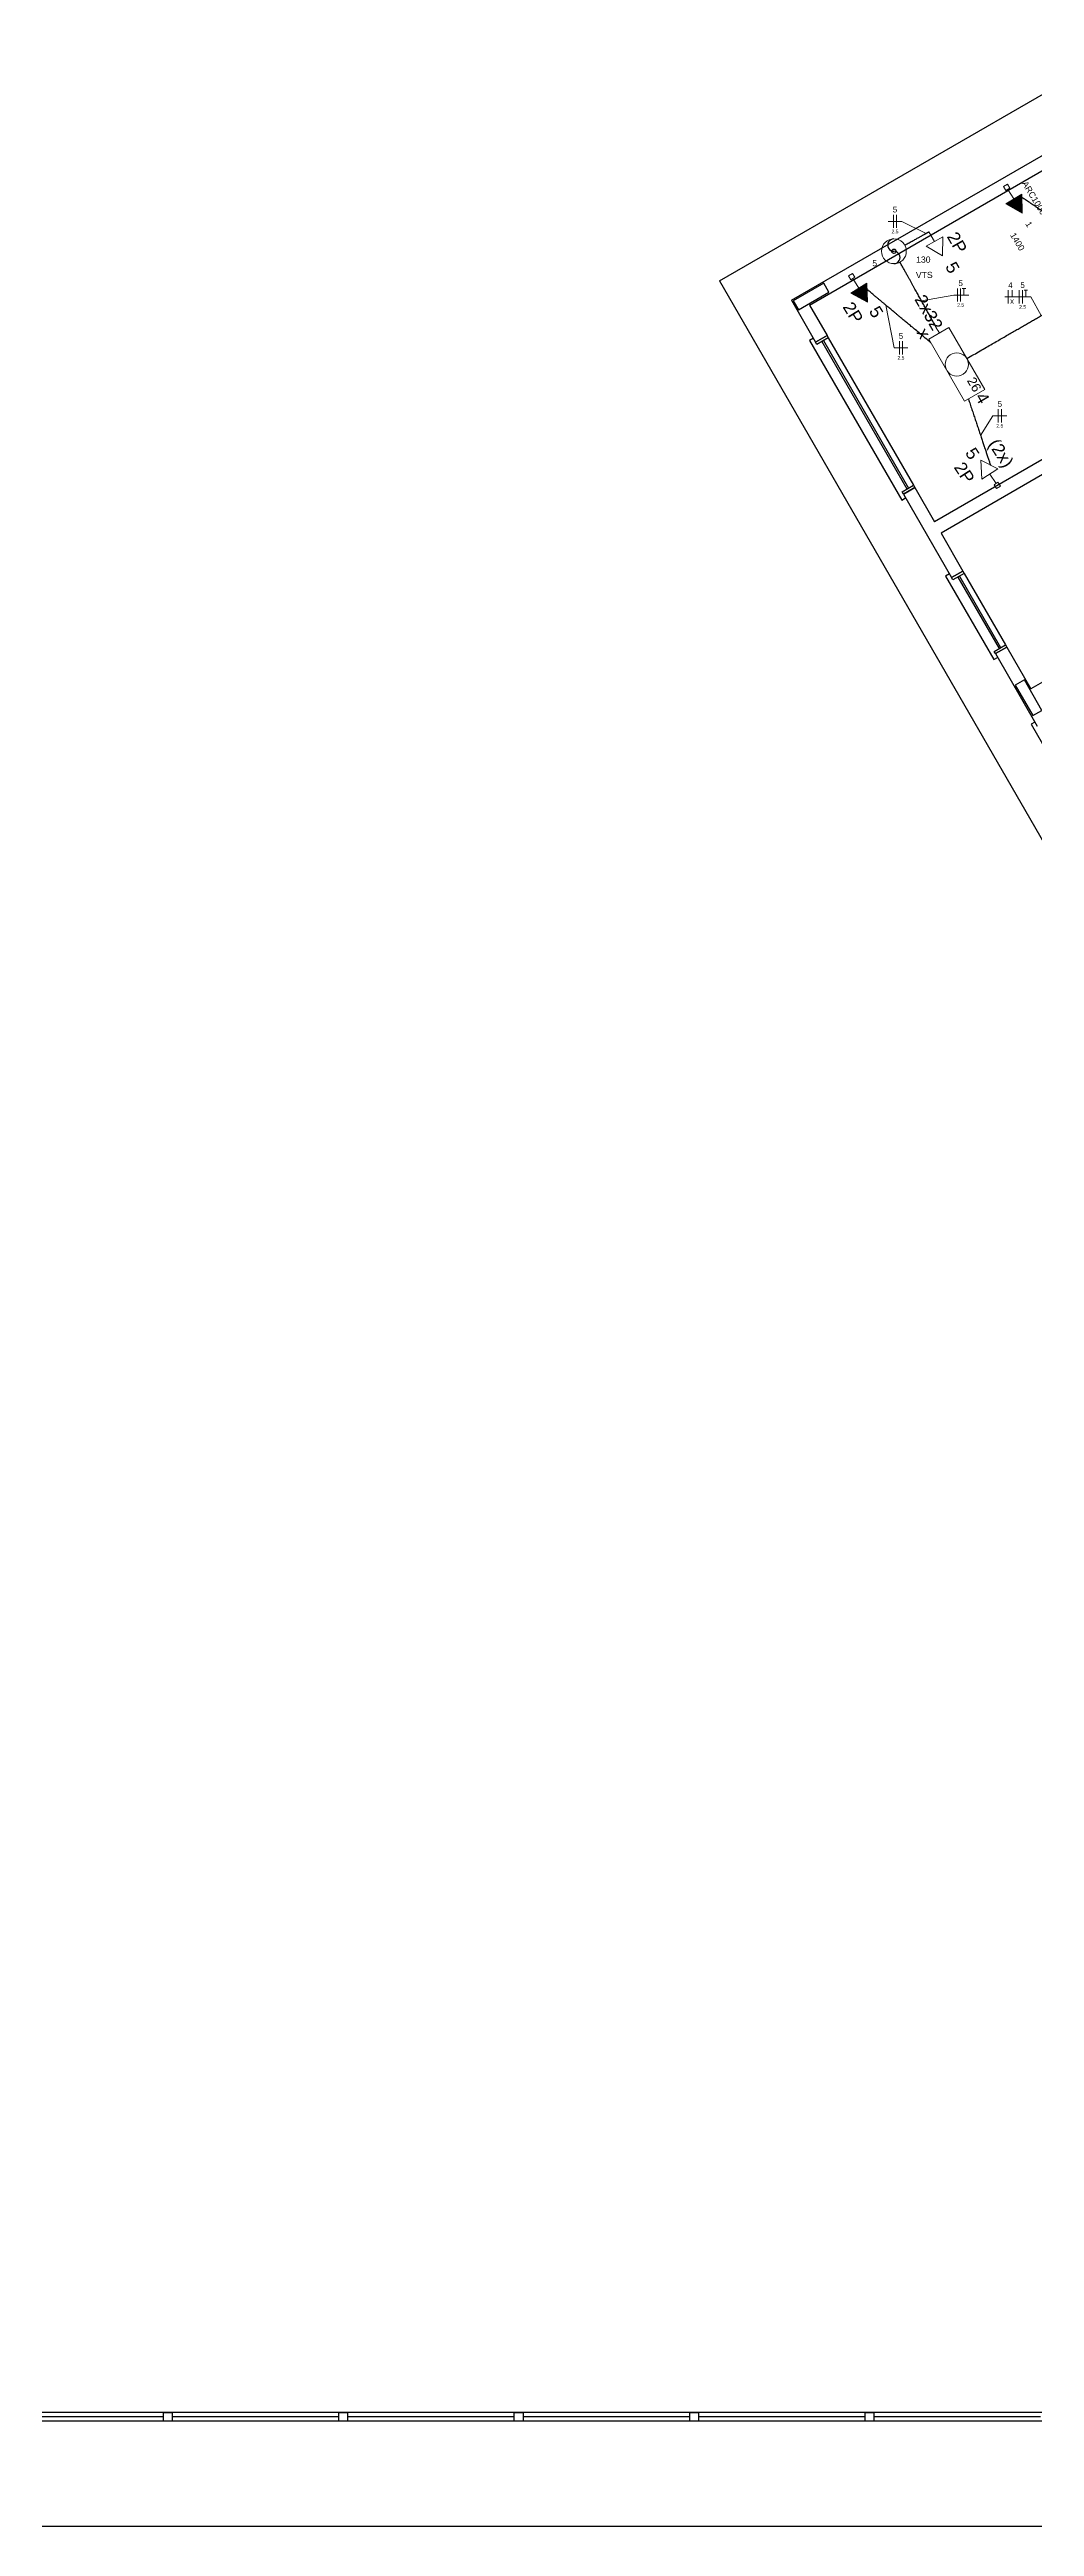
# Model space of a CAD drawing. Extents: x 175 to 700, y 53 to 250.
# Drawn here: x 344 to 355.23, y 171.11 to 199.34 of the extents above; entities that cross this region are included whole.
import ezdxf

# ---------------------------------------------------------------- set-up
doc = ezdxf.new("R2010")
doc.units = 0
doc.header["$LTSCALE"] = 2
doc.layers.get('0').update_dxf_attribs({"linetype": 'CONTINUOUS'})
for name, color, linetype in [('A-PARED', 5, 'CONTINUOUS'), ('A-PAREDE', 5, 'CONTINUOUS'), ('A-PISOS', 2, 'CONTINUOUS'), ('A-PISOS-NIVEL', 1, 'CONTINUOUS'), ('AR-PIS', 1, 'CONTINUOUS'), ('ARQ-ESQ-VISTA1', 2, 'CONTINUOUS'), ('PORTAL_VTA_PROX', 1, 'CONTINUOUS')]:
    doc.layers.add(name, color=color, linetype=linetype)
for name, color, linetype, lineweight in [('EL-Condutos', 4, 'CONTINUOUS', 30), ('EL-Fios', 9, 'CONTINUOUS', 20), ('EL-Pontos', 9, 'CONTINUOUS', 20), ('EL-Textos fios', 7, 'CONTINUOUS', 20), ('EL-Textos pontos', 5, 'CONTINUOUS', 20), ('P-SIMBOL', 5, 'CONTINUOUS', 20)]:
    doc.layers.add(name, color=color, linetype=linetype, lineweight=lineweight)
doc.styles.add('Arial', font='arial.ttf')

msp = doc.modelspace()

# ---------------------------------------------------------------- hatches: boundary and pattern name
at = {"layer": 'P-SIMBOL', "linetype": 'Continuous'}
for points in [[(354.9002204266922, 197.5767100361878), (355.0899704266922, 197.4724100361878), (355.0853704266922, 197.6889100361878)], [(353.1331704266921, 196.5601100361878), (353.3237704266921, 196.4574600361878), (353.3173704266922, 196.6738600361878)]]:
    msp.add_hatch(color=256, dxfattribs=at).paths.add_polyline_path(points)

# ---------------------------------------------------------------- linework, layer by layer
at = {"color": 251}
for points in [[(345.3978353997717, 172.3099380651088), (345.2978353997715, 172.3099380651088), (345.2978353997715, 172.4099380651089), (345.3978353997717, 172.4099380651089)], [(347.3978353997718, 172.3099380651092), (347.2978353997717, 172.3099380651092), (347.2978353997717, 172.4099380651092), (347.3978353997718, 172.4099380651092)], [(349.3978353997719, 172.3099380651096), (349.2978353997718, 172.3099380651096), (349.2978353997718, 172.4099380651096), (349.3978353997719, 172.4099380651096)], [(351.397835399772, 172.30993806511), (351.2978353997719, 172.30993806511), (351.2978353997719, 172.40993806511), (351.397835399772, 172.40993806511)], [(353.3978353997721, 172.3099380651096), (353.297835399772, 172.3099380651096), (353.297835399772, 172.4099380651096), (353.3978353997721, 172.4099380651096)]]:
    msp.add_lwpolyline(points, close=True, dxfattribs=at)
for centre, start, end in [((353.6264204266921, 197.1071600361878), 89.98080000000117, 270), ((353.6264204266921, 196.9661600361877), 269.9809999999999, 90.00020000000058)]:
    msp.add_arc(centre, 0.070625, start, end)
at = {"layer": 'A-PARED', "color": 251}
for p, q in [((352.4585750109767, 196.4782014350068), (356.5721956789513, 198.8532014350075)), ((352.6634788215443, 196.4232976244392), (356.5172918683844, 198.6482976244403)), ((352.4585750109767, 196.4782014350068), (352.7335750109759, 196.0018874629249)), ((352.6634788215443, 196.4232976244392), (352.8634788215434, 196.0768874629248)), ((356.513349952141, 195.3551252236547), (354.088478821545, 193.955125223654)), ((356.4584461415734, 195.150221413087), (354.163478821545, 193.8252214130864)), ((353.7335750109764, 194.2698366553564), (354.2835750109772, 193.3172087111934, -0.8482481057770244)), ((353.8642014974704, 194.3435849439365, 1.889666876327434), (354.088478821545, 193.955125223654)), ((354.163478821545, 193.8252214130864), (354.4134788215449, 193.3922087111941)), ((356.6174207377895, 192.874869335329), (355.1884788215455, 192.0498693353285)), ((354.9134788215455, 192.5261833074094, -0.8482481057770244), (355.1884788215455, 192.0498693353285)), ((354.7835750109779, 192.4511833074093, -0.8482481057770173), (355.2598250109779, 191.6262941103053))]:
    msp.add_line(p, q, dxfattribs=at)
at = {"layer": 'A-PAREDE', "color": 251}
for p, q in [((352.8634796331684, 196.0768879315168), (352.733575822601, 196.0018879315169)), ((352.7335758226011, 196.0018879315169), (352.8634796331686, 196.076887931517)), ((352.8634796331688, 196.076887931517), (352.7335758563139, 196.0018879509811)), ((353.863479633169, 194.3448371239483), (353.7335758226018, 194.2698371239484)), ((353.7335758226021, 194.2698371239487), (353.8634796331696, 194.3448371239487)), ((353.8634796331696, 194.3448371239487), (353.7335758563147, 194.2698371434128)), ((354.2835750109792, 193.3172087111946, -0.8482481057770352), (354.4134788215467, 193.3922087111945, -0.8482481057770352)), ((354.413478821547, 193.3922087111947, -0.8482481057770352), (354.283575044692, 193.3172087306588, -0.8482481057770352)), ((354.7835750109795, 192.4511833074102, -0.8482481057770352), (354.913478821547, 192.5261833074102, -0.8482481057770352)), ((354.913478821547, 192.5261833074102, -0.8482481057770352), (354.783575044692, 192.4511833268743, -0.8482481057770352))]:
    msp.add_line(p, q, dxfattribs=at)
for points in [[(352.4790653920328, 196.4727110539493), (352.5390653920327, 196.3687880054952), (352.8854755535465, 196.5687880054953), (352.8254755535464, 196.6727110539495)], [(355.0099314174381, 192.0911225108009), (355.2099314174383, 191.7447123492872), (355.3138544658923, 191.8047123492873), (355.1138544658922, 192.151122510801)]]:
    msp.add_lwpolyline(points, close=True, dxfattribs=at)
at = {"layer": 'A-PISOS', "color": 251}
for q in [(356.2072437736672, 199.3353166772781), (360.1139597426077, 182.0186860680633)]:
    msp.add_line((351.6389604799933, 196.6978170879392), q, dxfattribs=at)
at = {"layer": 'A-PISOS-NIVEL', "color": 251}
msp.add_line((366.0906557228002, 171.1099380651104), (325.1478353997717, 171.1099380651106), dxfattribs=at)
at = {"layer": 'AR-PIS', "color": 251, "ltscale": 10}
for p, q in [((345.2978353997715, 172.3599380651083), (343.3978353997716, 172.3599380651085)), ((347.2978353997717, 172.3599380651087), (345.3978353997717, 172.3599380651088)), ((349.2978353997718, 172.3599380651091), (347.3978353997718, 172.3599380651092)), ((351.2978353997719, 172.3599380651095), (349.3978353997719, 172.3599380651096)), ((353.297835399772, 172.3599380651099), (351.397835399772, 172.35993806511)), ((355.2978353997721, 172.3599380651095), (353.3978353997721, 172.3599380651096))]:
    msp.add_line(p, q, dxfattribs=at)
at = {"layer": 'ARQ-ESQ-VISTA1', "color": 251}
for p, q in [((352.8049096204353, 196.0084315027476), (353.7749395681967, 194.328359509754)), ((352.8222301285113, 196.0184315027477), (353.7922600762724, 194.3383595097541)), ((352.878478009919, 196.0509062322197), (353.8484796331696, 194.3708178860623)), ((354.4284780350235, 193.3662274949815, -0.8482481057770352), (354.898478821547, 192.5521640695239, -0.8482481057770352)), ((354.3549242458032, 193.3237611949753, -0.8482481057770352), (354.8249387565742, 192.5097056932156, -0.8482481057770352)), ((354.3722447538789, 193.3337611949754, -0.8482481057770352), (354.8422592646498, 192.5197056932157, -0.8482481057770352))]:
    msp.add_line(p, q, dxfattribs=at)
for points in [[(352.7085758563137, 196.0451892211703), (352.6652771297731, 196.0201906897465), (353.7152744522477, 194.2015357959292), (353.7585758563148, 194.2265358732236)], [(355.2335742581681, 191.671760009369), (355.1902755316275, 191.6467614779452), (356.2402728541022, 189.8281065841279), (356.2835742581692, 189.8531066614223)]]:
    msp.add_lwpolyline(points, dxfattribs=at)
for points in [[(352.8634804196917, 196.0768883856163), (352.8784804196918, 196.0509076235027), (352.7485766409687, 195.9759076418882), (352.7335766409687, 196.0018884040018)], [(353.8484796331696, 194.3708178860623), (353.8634796331696, 194.3448371239487), (353.7335758544466, 194.2698371423341), (353.7185758544465, 194.2958179044479)]]:
    msp.add_lwpolyline(points, close=True, dxfattribs=at)
at = {"layer": 'ARQ-ESQ-VISTA1', "color": 251, "elevation": -0.8482481057770352}
msp.add_lwpolyline([(354.2579714146558, 193.360161494884), (354.2146726881152, 193.3351629634603), (354.7652720713148, 192.3828810733491), (354.8085734753819, 192.4078811506435)], dxfattribs=at)
for points in [[(354.4134796080698, 193.3922091652939), (354.4284796080699, 193.3662284031803), (354.298575829347, 193.2912284215658), (354.2835758293469, 193.3172091836794)], [(354.898478821547, 192.5521640695239), (354.913478821547, 192.5261833074102), (354.7835750428239, 192.4511833257957), (354.768575042824, 192.4771640879094)]]:
    msp.add_lwpolyline(points, close=True, dxfattribs=at)
at = {"layer": 'EL-Condutos', "linetype": 'Continuous'}
msp.add_circle((353.6264204266921, 197.0366600361878), 0.025, dxfattribs=at)
for points in [[(356.0203374268712, 197.0260309021384), (355.9822316419604, 197.0514524605426), (355.9443531787384, 197.0767223746925), (355.9067290485134, 197.1018226240934), (355.8693862625934, 197.1267351882507), (355.8323518322863, 197.1514420466695), (355.7956527689001, 197.1759251788552), (355.759316083743, 197.2001665643131), (355.7233687881229, 197.2241481825484), (355.6878378933477, 197.2478520130664), (355.6527504107257, 197.2712600353724), (355.6181333515647, 197.2943542289716), (355.5840137271728, 197.3171165733694), (355.5504185488578, 197.339529048071), (355.5173748279281, 197.3615736325816), (355.4849095756914, 197.3832323064067), (355.4530498034559, 197.4044870490514), (355.4218225225295, 197.425319840021), (355.3912547442203, 197.4457126588208), (355.3613734798362, 197.4656474849562), (355.3322057406854, 197.4851062979322), (355.3037785380758, 197.5040710772543), (355.2761188833153, 197.5225238024277), (355.2492537877122, 197.5404464529578), (355.2232102625743, 197.5578210083497), (355.1980153192096, 197.5746294481087), (355.1736959689263, 197.5908537517402), (355.1502792230322, 197.6064758987493), (355.1277920928355, 197.6214778686415), (355.1062615896442, 197.6358416409219), (355.0857147247661, 197.6495491950958)], [(353.7501476931466, 197.1054302084002), (353.776685387861, 197.1201804076725), (353.8014545805147, 197.1339476369436), (353.8245162539374, 197.1467657917306), (353.8459313909589, 197.1586687675509), (353.8657609744089, 197.1696904599218), (353.8840659871169, 197.1798647643605), (353.9009074119126, 197.1892255763844), (353.9163462316258, 197.1978067915107), (353.930443429086, 197.2056423052566), (353.9432599871232, 197.2127660131396), (353.9548568885666, 197.2192118106768), (353.9652951162464, 197.2250135933857), (353.9746356529918, 197.2302052567833), (353.9829394816327, 197.2348206963871), (353.9902675849989, 197.2388938077143), (353.9966809459199, 197.2424584862822), (354.0022405472255, 197.2455486276081), (354.0070073717452, 197.2481981272093), (354.0110424023088, 197.2504408806031), (354.014406621746, 197.2523107833067), (354.0171610128864, 197.2538417308375), (354.0193665585597, 197.2550676187127), (354.0210842415956, 197.2560223424496), (354.0223750448238, 197.2567397975655), (354.0232999510738, 197.2572538795776), (354.0239199431755, 197.2575984840034), (354.0242960039586, 197.25780750636), (354.0244891162525, 197.2579148421647), (354.0245602628872, 197.2579543869349), (354.0245704266921, 197.2579600361878)], [(354.1446363792454, 196.1041835512819), (354.1286449906645, 196.1329570951038), (354.113238815864, 196.1606777041125), (354.0983624577431, 196.187445058297), (354.0839605192012, 196.2133588376462), (354.0699776031377, 196.238518722149), (354.0563583124517, 196.2630243917944), (354.0430472500428, 196.2869755265713), (354.0299890188102, 196.3104718064685), (354.017128221653, 196.3336129114751), (354.0044094614707, 196.3564985215799), (353.9917773411627, 196.3792283167718), (353.9791764636282, 196.4019019770399), (353.9665514317664, 196.4246191823729), (353.9538468484768, 196.4474796127599), (353.9410073166586, 196.4705829481897), (353.9279774392112, 196.4940288686512), (353.9147018190338, 196.5179170541334), (353.9011250590258, 196.5423471846253), (353.8871917620866, 196.5674189401157), (353.8728465311152, 196.5932320005935), (353.8580339690112, 196.6198860460477), (353.8426986786739, 196.6474807564672), (353.8267852630024, 196.6761158118408), (353.8102383248962, 196.7058908921576), (353.7930024672546, 196.7369056774065), (353.7750222929769, 196.7692598475763), (353.7562424049622, 196.8030530826561), (353.7366074061102, 196.8383850626346), (353.71606189932, 196.8753554675009), (353.6945504874908, 196.9140639772438)], [(354.456976978475, 195.8132592552147), (354.535989017878, 195.8588759393259), (354.6103674647929, 195.9018174814614), (354.6804433001396, 195.9422749732185), (354.7465475048375, 195.9804395061944), (354.8090110598064, 196.0165021719862), (354.8681649459654, 196.0506540621915), (354.9243401442344, 196.0830862684073), (354.9778676355329, 196.113989882231), (355.0290784007806, 196.1435559952598), (355.0783034208969, 196.1719756990911), (355.1258736768012, 196.199440085322), (355.1721201494133, 196.2261402455499), (355.2173738196529, 196.2522672713719), (355.2619656684393, 196.2780122543855), (355.3062266766922, 196.3035662861878), (355.3504878253309, 196.3291204583761), (355.3950800952754, 196.3548658625477), (355.4403344674449, 196.3809935902998), (355.4865819227592, 196.4076947332297), (355.5341534421377, 196.4351603829348), (355.5833800065002, 196.4635816310122), (355.634592596766, 196.4931495690592), (355.6881221938547, 196.5240552886732), (355.744299778686, 196.5564898814513), (355.8034563321794, 196.5906444389908), (355.8659228352544, 196.626710052889), (355.9320302688307, 196.6648778147432), (356.0021096138278, 196.7053388161506), (356.0764918511652, 196.7482841487085), (356.1555079617625, 196.7939049040142)], [(354.0471928259108, 195.9943501164755), (353.9836414683747, 196.0474171086814), (353.9255377134991, 196.0959352052296), (353.8725881849307, 196.1401493805912), (353.8244995063153, 196.1803046092375), (353.7809783012995, 196.2166458656396), (353.7417311935294, 196.2494181242688), (353.7064648066515, 196.2788663595962), (353.6748857643119, 196.305235546093), (353.6467006901569, 196.3287706582304), (353.6216162078326, 196.3497166704796), (353.5993389409857, 196.3683185573118), (353.5795755132622, 196.3848212931981), (353.5620325483084, 196.3994698526098), (353.5464166697706, 196.412509210018), (353.532434501295, 196.424184339894), (353.5197926665281, 196.4347402167089), (353.5081977891159, 196.4444218149339), (353.497356492705, 196.4534741090402), (353.4869754009414, 196.462142073499), (353.4767611374714, 196.4706706827815), (353.4664203259415, 196.4793049113588), (353.4556595899976, 196.4882897337022), (353.4441855532864, 196.4978701242829), (353.4317048394539, 196.5082910575719), (353.4179240721465, 196.5197975080406), (353.4025498750104, 196.53263445016), (353.385288871692, 196.5470468584015), (353.3658476858375, 196.5632797072362), (353.343932941093, 196.5815779711352), (353.3192512611051, 196.6021866245698)], [(354.4751163582374, 195.3525691981862), (354.485083255678, 195.3228002174642), (354.4949852407224, 195.2932251161194), (354.5048176396707, 195.2638578534894), (354.5145757788229, 195.2347123889117), (354.5242549844788, 195.2058026817238), (354.5338505829387, 195.1771426912632), (354.5433579005024, 195.1487463768673), (354.55277226347, 195.1206276978738), (354.5620889981415, 195.0928006136201), (354.5713034308168, 195.0652790834436), (354.580410887796, 195.038077066682), (354.589406695379, 195.0112085226726), (354.5982861798659, 194.984687410753), (354.6070446675567, 194.9585276902608), (354.6156774847512, 194.9327433205333), (354.6241799577497, 194.9073482609081), (354.6325474128521, 194.8823564707227), (354.6407751763581, 194.8577819093146), (354.6488585745683, 194.8336385360212), (354.6567929337822, 194.8099403101802), (354.6645735802999, 194.786701191129), (354.6721958404216, 194.763935138205), (354.6796550404471, 194.7416561107459), (354.6869465066763, 194.7198780680891), (354.6940655654096, 194.698614969572), (354.7010075429466, 194.6778807745322), (354.7077677655876, 194.6576894423073), (354.7143415596324, 194.6380549322346), (354.7207242513811, 194.6189912036517), (354.7269111671335, 194.6005122158961)]]:
    msp.add_spline(points, degree=3, dxfattribs=at)
at = {"layer": 'EL-Fios'}
for p, q in [((353.6196204266921, 197.3017100361878), (353.6196204266921, 197.4517100361878)), ((353.6571204266921, 197.3017100361878), (353.6571204266921, 197.4517100361878)), ((354.3495204266922, 196.4629100361878), (354.3495204266922, 196.6129100361877)), ((354.3870204266921, 196.4629100361878), (354.3870204266921, 196.6129100361877)), ((354.4045204266921, 196.6129100361877), (354.4445204266922, 196.6129100361877)), ((354.4245204266921, 196.5379100361878), (354.4245204266921, 196.6129100361877)), ((354.9283704266921, 196.4416600361878), (354.9283704266921, 196.5916600361878)), ((354.9732204266921, 196.5166600361877), (354.9732204266921, 196.5916600361878)), ((355.055620426692, 196.4416600361878), (355.055620426692, 196.5916600361878)), ((355.0931204266922, 196.4416600361878), (355.0931204266922, 196.5916600361878)), ((355.1106204266921, 196.5916600361878), (355.1506204266921, 196.5916600361878)), ((355.1306204266921, 196.5166600361877), (355.1306204266921, 196.5916600361878)), ((353.6880204266921, 195.8611600361878), (353.6880204266921, 196.0111600361878)), ((353.7255204266921, 195.8611600361878), (353.7255204266921, 196.0111600361878)), ((354.8147704266921, 195.0870100361878), (354.8147704266921, 195.2370100361877)), ((354.852270426692, 195.0870100361878), (354.852270426692, 195.2370100361877))]:
    msp.add_line(p, q, dxfattribs=at)
at = {"layer": 'EL-Pontos', "linetype": 'Continuous'}
msp.add_circle((353.6264204266921, 197.0366600361878), 0.025, dxfattribs=at)
at = {"layer": 'EL-Textos fios'}
for p, q in [((353.7167704266922, 197.3767100361877), (353.5599704266922, 197.3767100361877)), ((353.9921704266922, 197.2399600361877), (353.7167704266922, 197.3767100361877)), ((353.9394704266921, 196.4733600361878), (354.3086204266922, 196.5379100361878)), ((354.3086204266922, 196.5379100361878), (354.4820204266921, 196.5379100361878)), ((355.1881204266922, 196.5166600361877), (354.8908704266921, 196.5166600361877)), ((355.3062204266921, 196.3036100361878), (355.1881204266922, 196.5166600361877)), ((353.5330204266921, 196.4237100361878), (353.6283704266921, 195.9361600361878)), ((353.6283704266921, 195.9361600361878), (353.785170426692, 195.9361600361878)), ((354.6147204266921, 194.9356100361877), (354.7551204266921, 195.1620100361878)), ((354.7551204266921, 195.1620100361878), (354.9119204266922, 195.1620100361878))]:
    msp.add_line(p, q, dxfattribs=at)
at = {"layer": 'P-SIMBOL'}
for p, q in [((354.8763204266921, 197.7738600361878), (354.9216704266921, 197.8013600361878)), ((354.9037704266921, 197.7285100361878), (354.8763204266921, 197.7738600361878)), ((354.9002204266922, 197.5767100361878), (355.0853704266922, 197.6889100361878)), ((354.9491204266922, 197.7560100361877), (354.9037704266921, 197.7285100361878)), ((354.9216704266921, 197.8013600361878), (354.9491204266922, 197.7560100361877)), ((354.9927704266921, 197.6328100361877), (354.926470426692, 197.7422600361878)), ((355.0853704266922, 197.6889100361878), (355.0899704266922, 197.4724100361878)), ((355.0899704266922, 197.4724100361878), (354.9002204266922, 197.5767100361878)), ((353.9938204266921, 197.0931600361878), (354.181970426692, 197.2002600361878)), ((354.180620426692, 196.9837600361878), (353.9938204266921, 197.0931600361878)), ((354.0878704266921, 197.1467100361878), (354.0245704266921, 197.2579600361878)), ((354.181970426692, 197.2002600361878), (354.180620426692, 196.9837600361878)), ((353.1076204266922, 196.7571100361878), (353.1527204266921, 196.7849600361878)), ((353.1354704266921, 196.7119600361877), (353.1076204266922, 196.7571100361878)), ((353.1805704266922, 196.7398600361878), (353.1354704266921, 196.7119600361877)), ((353.1527204266921, 196.7849600361878), (353.1805704266922, 196.7398600361878)), ((353.1331704266921, 196.5601100361878), (353.3173704266922, 196.6738600361878)), ((353.3237704266921, 196.4574600361878), (353.1331704266921, 196.5601100361878)), ((353.2252704266921, 196.6170100361878), (353.1580204266921, 196.7259100361877)), ((353.3173704266922, 196.6738600361878), (353.3237704266921, 196.4574600361878)), ((354.0241704266921, 196.0345100361878), (354.2536704266921, 196.1670100361877)), ((354.6616704266921, 195.4603100361878), (354.2536704266921, 196.1670100361877)), ((354.4321704266921, 195.3278100361877), (354.0241704266921, 196.0345100361878)), ((354.4321704266921, 195.3278100361877), (354.6616704266921, 195.4603100361878)), ((354.618120426692, 194.6554600361877), (354.8110704266921, 194.5572600361878)), ((354.6295204266921, 194.4392600361878), (354.618120426692, 194.6554600361877)), ((354.8110704266921, 194.5572600361878), (354.6295204266921, 194.4392600361878)), ((354.7202704266921, 194.4982600361878), (354.7900704266922, 194.3909600361877)), ((354.7678204266921, 194.3765100361878), (354.8122704266921, 194.4054100361878)), ((354.7967204266921, 194.3320600361878), (354.7678204266921, 194.3765100361878)), ((354.8411704266921, 194.3609600361877), (354.7967204266921, 194.3320600361878)), ((354.8122704266921, 194.4054100361878), (354.8411704266921, 194.3609600361877))]:
    msp.add_line(p, q, dxfattribs=at)
for centre, radius in [((353.6264204266921, 197.0366600361878), 0.14125), ((354.3429204266921, 195.7474100361877), 0.1325)]:
    msp.add_circle(centre, radius, dxfattribs=at)
at = {"layer": 'PORTAL_VTA_PROX', "color": 251}
for p, q in [((365.2978353997727, 172.4099380651104), (325.4478353997719, 172.4099380651104)), ((365.2978353997727, 172.3099380651104), (325.4478353997719, 172.3099380651104))]:
    msp.add_line(p, q, dxfattribs=at)

# ---------------------------------------------------------------- texts
at = {"layer": 'EL-Textos fios', "attachment_point": 8, "line_spacing_factor": 0.7979999999999999, "style": 'Arial'}
for s, insert, char_height, width in [('5', (353.6385704266921, 197.4780106861878), 0.065305, 0.078366), ('2.5', (353.6385704266921, 197.2413563861878), 0.040595, 0.146142), ('5', (354.3870704266922, 196.6390106861878), 0.065305, 0.078366), ('4', (354.954570426692, 196.6175106861878), 0.065305, 0.078366), ('x', (354.9730704266922, 196.4380106861878), 0.065305, 0.078366), ('5', (355.0930704266921, 196.6175106861878), 0.065305, 0.078366), ('2.5', (354.3870704266922, 196.4028563861878), 0.040595, 0.146142), ('2.5', (355.0930704266921, 196.3813563861877), 0.040595, 0.146142), ('5', (353.7065704266921, 196.0375106861877), 0.065305, 0.078366), ('2.5', (353.7065704266921, 195.8008563861877), 0.040595, 0.146142), ('5', (354.8335704266922, 195.2630106861878), 0.065305, 0.078366), ('2.5', (354.8335704266922, 195.0268563861877), 0.040595, 0.146142)]:
    msp.add_mtext(s, dxfattribs=dict(at, insert=insert, char_height=char_height, width=width))
at = {"layer": 'EL-Textos pontos', "line_spacing_factor": 0.7979999999999999, "style": 'Arial'}
for s, insert, char_height, width, attachment_point, rotation in [('ARC10000', (355.2074961750643, 197.6025332029559), 0.0706, 0.6777599999999999, 8, 301.2096424782251), ('1', (355.1349961750642, 197.3260332029559), 0.0706, 0.08471999999999999, 8, 301.2096424782251), ('2P', (354.2855653120024, 197.1000110986298), 0.1412, 0.33888, 8, 299.6511972754692), ('1400', (355.0034961750642, 197.1270332029559), 0.0706, 0.33888, 8, 301.2096424782251), ('5', (354.2315653120024, 196.8150110986298), 0.1412, 0.16944, 8, 299.6511972754692), ('2P', (353.1007186667332, 196.3004386856122), 0.1412, 0.33888, 8, 301.690927026135), ('2x32', (354.0684470830146, 196.1182867521209), 0.1412, 0.6777599999999999, 9, 299.9998596939002), ('5', (353.3632186667332, 196.3074386856122), 0.1412, 0.16944, 8, 301.690927026135), ('x', (353.9294237464069, 196.0252580361878), 0.1412, 0.16944, 9, 299.9998596939002), ('4', (354.6024237464069, 195.2822580361878), 0.1412, 0.16944, 9, 299.9998596939002), ('5', (354.4606371570366, 194.6923564492454), 0.1412, 0.16944, 8, 303.0250768521909), ('2P', (354.3706371570365, 194.4743564492454), 0.1412, 0.33888, 8, 303.0250768521909)]:
    msp.add_mtext(s, dxfattribs=dict(at, insert=insert, char_height=char_height, width=width, attachment_point=attachment_point, rotation=rotation))
at = {"layer": 'EL-Textos pontos', "char_height": 0.0706, "attachment_point": 8, "line_spacing_factor": 0.7979999999999999, "style": 'Arial'}
for s, insert, width in [('5', (353.4070704266921, 196.8637580361878), 0.08471999999999999), ('VTS', (353.9720704266921, 196.7302580361878), 0.25416), ('130', (353.9615704266921, 196.9052580361877), 0.25416)]:
    msp.add_mtext(s, dxfattribs=dict(at, insert=insert, width=width))
at = {"layer": 'P-SIMBOL', "attachment_point": 9, "line_spacing_factor": 0.7979999999999999, "style": 'Arial'}
for s, insert, char_height, width, rotation in [('26', (354.5363354164781, 195.4199335361878), 0.1059, 0.25416, 299.9998596939002), ('(2x)', (354.8465704266921, 194.5329600361877), 0.1412, 0.6777599999999999, 303.0250768521909)]:
    msp.add_mtext(s, dxfattribs=dict(at, insert=insert, char_height=char_height, width=width, rotation=rotation))

doc.saveas('drawing.dxf')
